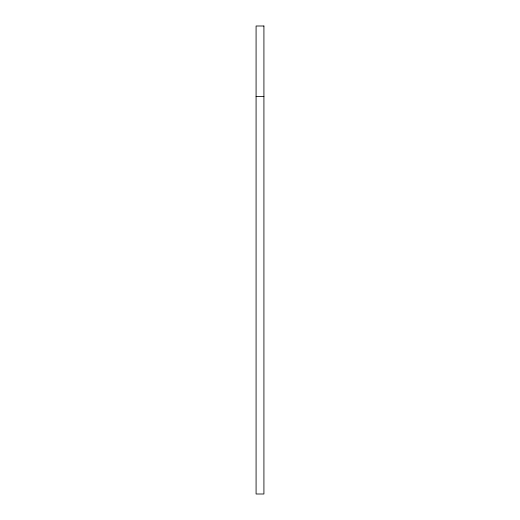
<?xml version="1.0" encoding="UTF-8"?>
<svg xmlns="http://www.w3.org/2000/svg" width="520" height="520" viewBox="0 0 520 520"><rect width="100%" height="100%" fill="white"/><g stroke="black" fill="none" stroke-linecap="round" stroke-linejoin="round"><path stroke-width="0.78" d="M256.081 96.603L263.919 96.603M263.919 26L256.081 26L256.081 494L263.919 494L263.919 26"/></g></svg>
